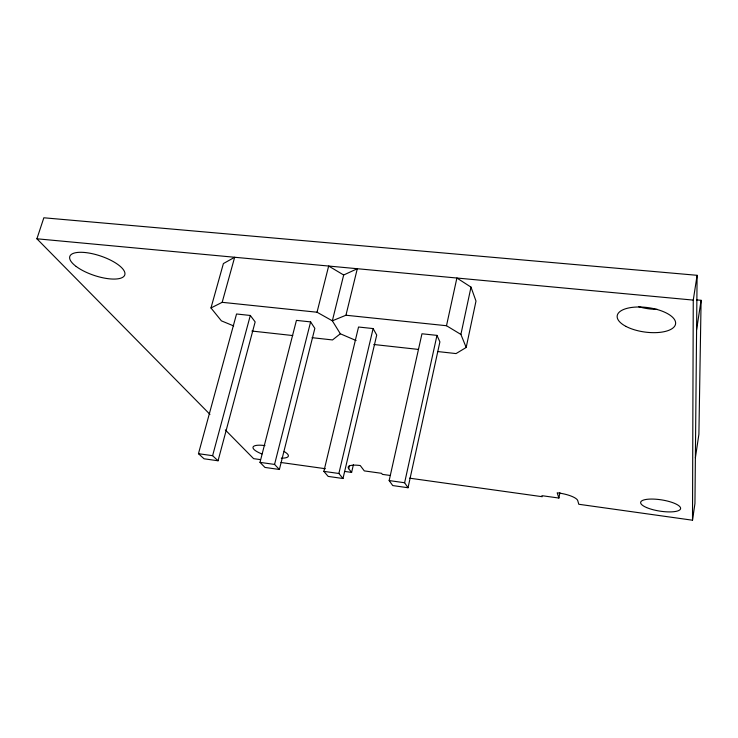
<?xml version="1.0" encoding="UTF-8"?>
<svg xmlns="http://www.w3.org/2000/svg" width="738" height="738" viewBox="0 0 738 738"><rect width="100%" height="100%" fill="white"/><g stroke="black" fill="none" stroke-linecap="round" stroke-linejoin="round"><path stroke-width="1.11" d="M409.572 478.169L542.264 496.711L541.886 495.678L558.897 498.049L557.19 492.809A17.518 4.871 10.3 0 1 577.771 500.687L578.776 504.266L692.502 520.216L693.259 300.098L697.106 275.311L43.846 217.784L36.9 238.789L209.952 414.359M697.106 275.311L694.947 503.547L692.502 520.216M696.506 299.886L701.1 300.311L698.895 434.267L695.38 457.901M696.598 329.748L701.1 300.311M558.897 498.049L559.884 492.633M466.185 347.469L475.992 301.067L471.001 287.119L456.887 278.023L446.499 325.726L460.899 334.434L466.185 347.469L456.056 353.576L437.782 351.556M460.899 334.434L471.001 287.119M408.031 487.744L404.618 482.753L436.979 335.384L421.961 333.779L389.157 480.567L392.736 485.567L408.031 487.744L439.894 341.888L436.979 335.384M344.775 471.444L351.611 472.403L353.391 464.765M342.995 478.51L376.721 335.052L373.124 328.567L358.539 327.017L323.862 471.37L328.152 476.407L342.995 478.51L338.871 473.482L323.862 471.37M351.611 472.403L348.705 468.731L349.48 465.429M338.871 473.482L373.124 328.567M233.688 325.928L221.391 320.846L210.976 307.958L222.175 302.322L317.036 312.22L332.34 320.818L345.947 315.237L357.303 268.715L343.677 275.006L332.34 320.818L340.338 333.779L356.103 340.541M279.379 469.479L314.849 328.364L310.615 321.897L296.436 320.384L259.997 462.366L264.96 467.431L279.379 469.479L274.564 464.423L259.997 462.366M274.564 464.423L310.615 321.897M317.036 312.22L328.659 266.04L343.677 275.006M218.051 460.78L255.154 321.916L250.311 315.467L236.538 313.991L198.457 453.695L204.048 458.787L218.051 460.78L212.609 455.687L198.457 453.695M212.609 455.687L250.311 315.467M222.175 302.322L234.656 257.267L223.393 263.567L210.976 307.958M340.338 333.779L332.515 339.941L312.073 337.681M36.9 238.789L693.259 300.098M345.947 315.237L446.499 325.726M251.879 331.039L292.765 335.55M373.825 344.498L418.363 349.415M390.291 475.475L382.358 474.368L381.592 473.316L364.304 470.899L360.255 465.549A16.55 4.474 12.9 0 0 348.705 468.731M260.449 459.617L253.614 458.658L225.311 429.94M280.966 462.495L325.403 468.722M389.157 480.567L404.618 482.753M657.364 309.379A29.289 12.767 7.5 0 1 638.591 306.657M284.148 451.555A18.21 4.852 14.1 0 1 281.298 458.132M261.898 453.953A18.21 4.852 14.1 0 1 253.06 447.08A18.21 4.852 14.1 0 1 264.97 445.604M76.18 266.473A28.994 10.221 18.6 0 0 123.347 276.861A28.994 10.221 18.6 0 0 92.37 253.715A28.994 10.221 18.6 0 0 76.18 266.473M625.935 326.39A29.465 12.315 7.8 0 0 674.716 326.104A29.465 12.315 7.8 0 0 638.527 306.99A29.465 12.315 7.8 0 0 625.935 326.39M646.589 507.56A20.212 5.683 8.9 0 0 679.956 509.737A20.212 5.683 8.9 0 0 655.307 499.183A20.212 5.683 8.9 0 0 646.589 507.56"/></g></svg>
